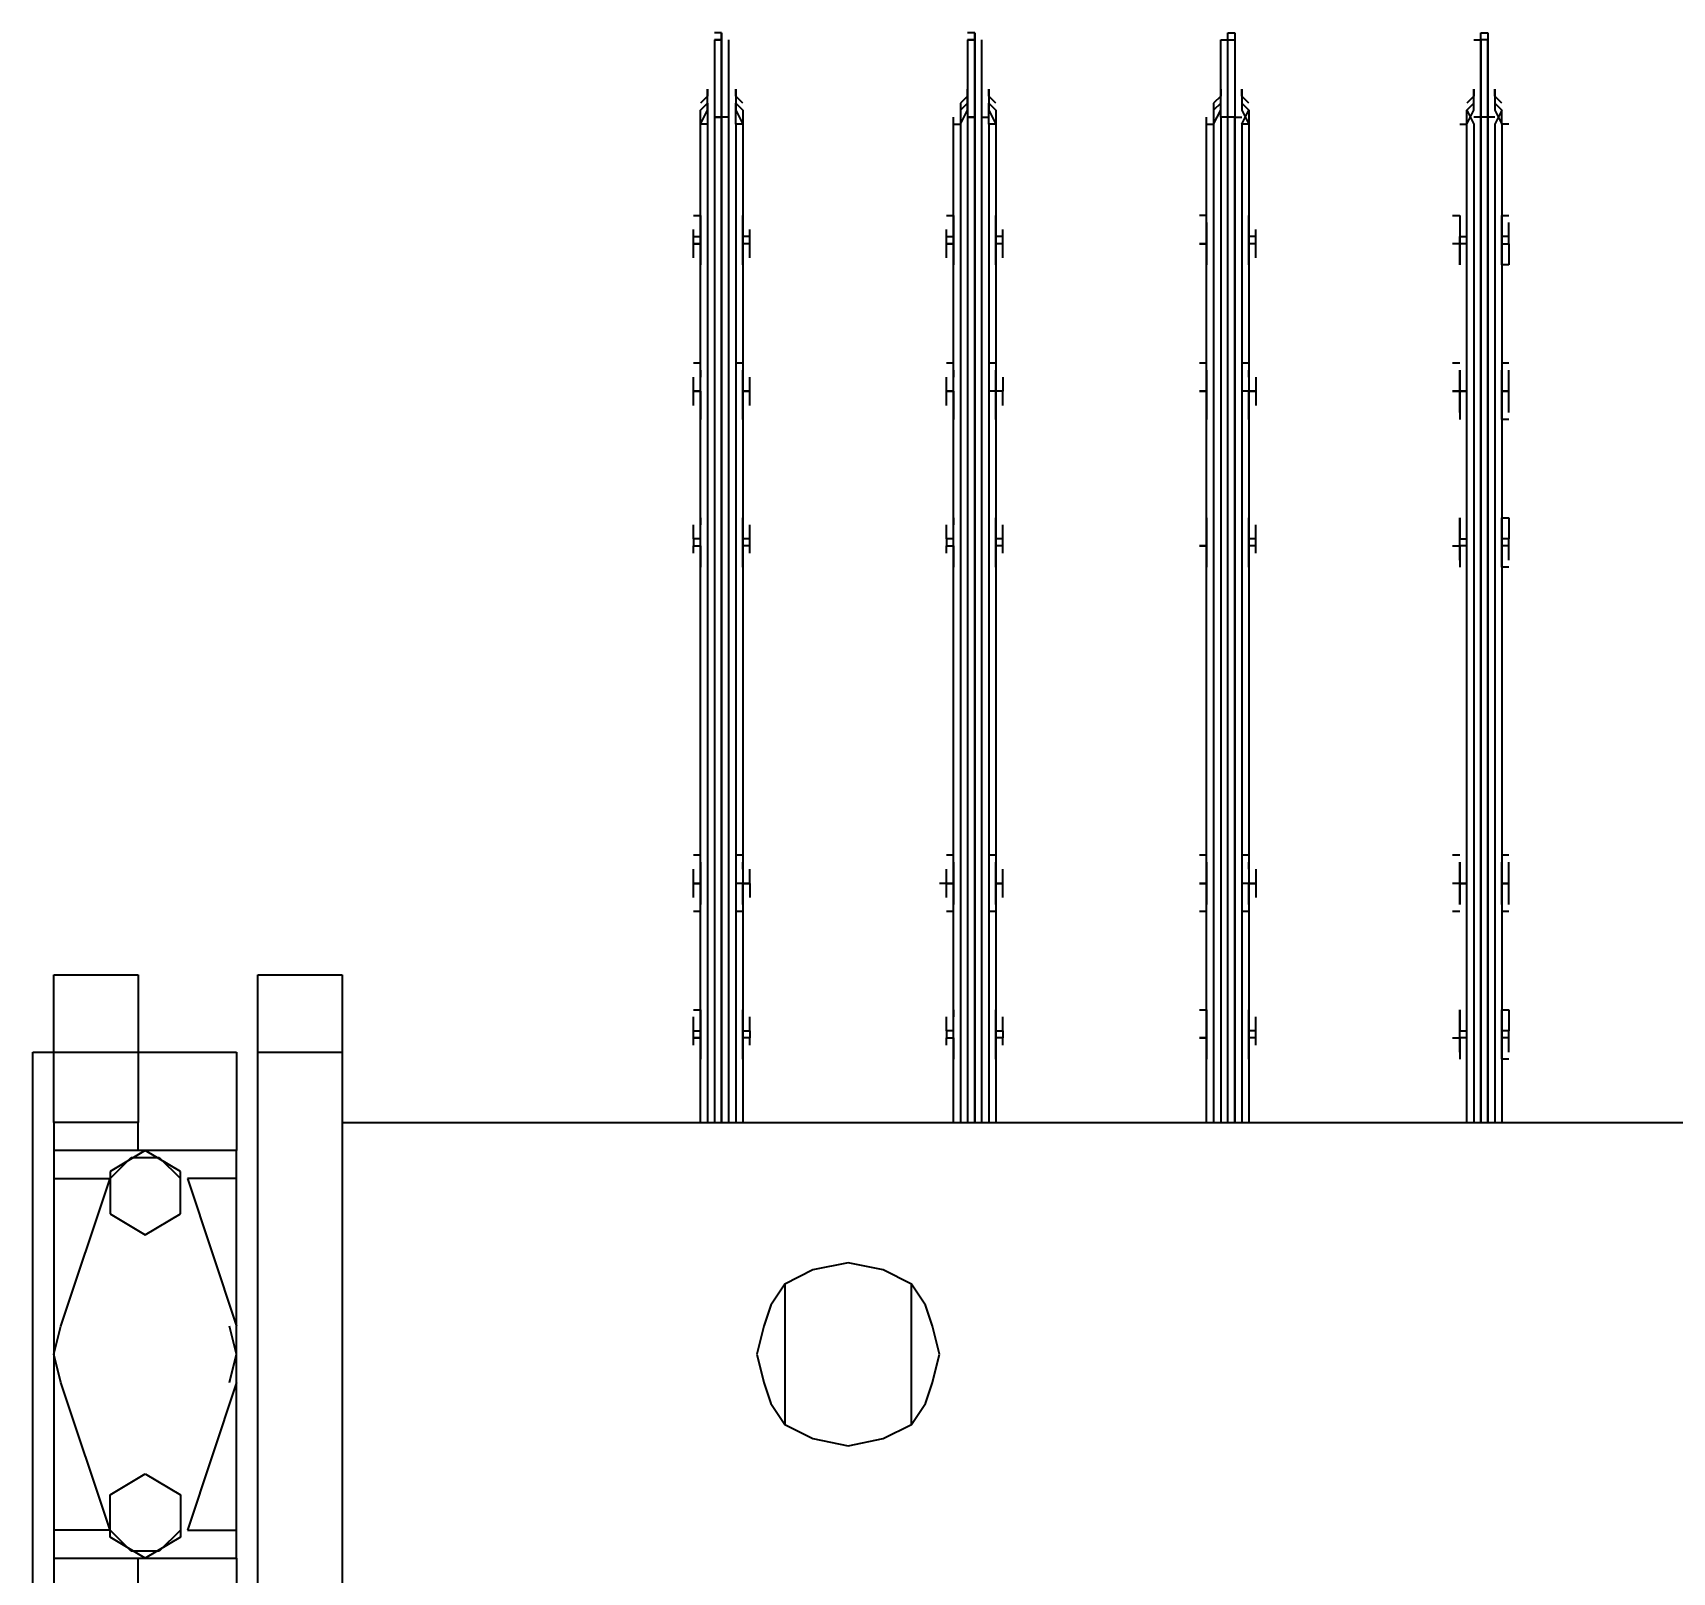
# Model space of a CAD drawing. Header units: metres. Extents: x 531759 to 532148, y 2675314 to 2675634.
# Drawn here: x 531961.0653 to 531961.3879, y 2675490.0065 to 2675490.3094 of the extents above; entities that cross this region are included whole.
import ezdxf

# ---------------------------------------------------------------- set-up
doc = ezdxf.new("R2010")
doc.units = ezdxf.units.M
doc.layers.add('IDT', color=7, linetype='Continuous')
doc.layers.add('MMS Block Numbering', color=7, linetype='Continuous')
doc.styles.add('Adani Regular', font='Adani Regular.ttf')

# ---------------------------------------------------------------- blocks, each defined once
blk = doc.blocks.new('IDT')
at = {"layer": 'IDT', "color": 0, "lineweight": 25}
for p, q in [((15.02116, 15.15001), (15.02116, 15.26896)), ((15.03775, 15.26896), (15.03775, 15.15001)), ((15.0419, 15.2496), (15.0419, 15.26896)), ((15.08202, 15.26896), (15.08202, 15.15001)), ((15.06127, 15.25513), (15.06127, 15.2496)), ((15.07787, 15.2496), (15.07787, 15.25513)), ((15.07787, 15.2496), (15.0419, 15.2496)), ((15.0419, 15.2496), (15.0419, 15.24406)), ((15.05297, 15.24545), (15.05988, 15.2496)), ((15.05988, 15.2496), (15.0668, 15.24545)), ((15.07787, 15.24406), (15.07787, 15.2496)), ((15.05297, 15.24406), (15.05712, 15.24821)), ((15.05712, 15.24821), (15.06265, 15.24821)), ((15.06265, 15.24821), (15.0668, 15.24406)), ((15.0419, 15.24406), (15.0419, 15.20948)), ((15.0419, 15.21502), (15.05159, 15.24406)), ((15.05159, 15.24406), (15.0419, 15.24406)), ((15.05297, 15.23715), (15.05297, 15.24545)), ((15.0668, 15.24545), (15.0668, 15.23715)), ((15.0668, 15.24406), (15.07648, 15.21502)), ((15.0668, 15.24406), (15.07787, 15.24406)), ((15.07787, 15.20948), (15.07787, 15.24406)), ((15.05988, 15.233), (15.05297, 15.23715)), ((15.0668, 15.23715), (15.05988, 15.233)), ((14.92157, 15.22747), (14.91465, 15.22608)), ((14.92849, 15.22608), (14.92157, 15.22747)), ((14.90912, 15.22332), (14.90635, 15.21917)), ((14.91465, 15.22608), (14.90912, 15.22332)), ((14.90912, 15.22332), (14.90912, 15.19565)), ((14.93402, 15.22332), (14.92849, 15.22608)), ((14.93402, 15.19565), (14.93402, 15.22332)), ((14.93678, 15.21917), (14.93402, 15.22332)), ((14.90635, 15.21917), (14.90497, 15.21502)), ((14.93817, 15.21502), (14.93678, 15.21917)), ((14.90497, 15.21502), (14.90359, 15.20948)), ((14.93955, 15.20948), (14.93817, 15.21502)), ((15.04329, 15.21502), (15.0419, 15.20948)), ((15.07648, 15.21502), (15.07787, 15.20948)), ((14.90359, 15.20948), (14.90497, 15.20395)), ((14.93817, 15.20395), (14.93955, 15.20948)), ((15.0419, 15.20948), (15.0419, 15.17491)), ((15.0419, 15.20948), (15.04329, 15.20395)), ((15.07787, 15.20948), (15.07648, 15.20395)), ((15.07787, 15.17491), (15.07787, 15.20948)), ((14.90497, 15.20395), (14.90635, 15.1998)), ((14.93678, 15.1998), (14.93817, 15.20395)), ((15.05159, 15.17491), (15.0419, 15.20395)), ((15.07648, 15.20395), (15.0668, 15.17491)), ((14.90635, 15.1998), (14.90912, 15.19565)), ((14.93402, 15.19565), (14.93678, 15.1998)), ((14.90912, 15.19565), (14.91465, 15.19289)), ((14.92849, 15.19289), (14.93402, 15.19565)), ((14.91465, 15.19289), (14.92157, 15.1915)), ((14.92157, 15.1915), (14.92849, 15.19289)), ((15.05988, 15.18597), (15.05297, 15.18182)), ((15.0668, 15.18182), (15.05988, 15.18597)), ((15.05297, 15.18182), (15.05297, 15.17352)), ((15.0668, 15.17352), (15.0668, 15.18182)), ((15.0419, 15.17491), (15.0419, 15.16937)), ((15.0419, 15.17491), (15.05159, 15.17491)), ((15.05712, 15.17076), (15.05297, 15.17491)), ((15.0668, 15.17491), (15.06265, 15.17076)), ((15.07787, 15.17491), (15.0668, 15.17491)), ((15.07787, 15.16937), (15.07787, 15.17491)), ((15.05297, 15.17352), (15.05988, 15.16937)), ((15.05988, 15.16937), (15.0668, 15.17352)), ((15.0419, 15.15001), (15.0419, 15.16937)), ((15.0419, 15.16937), (15.07787, 15.16937)), ((15.06265, 15.17076), (15.05712, 15.17076)), ((15.06127, 15.16937), (15.06127, 15.16384)), ((15.07787, 15.16384), (15.07787, 15.16937)), ((15.02116, 15.16384), (14.44023, 15.16384)), ((14.79294, 14.96743), (14.79294, 15.16384)), ((14.79432, 14.96743), (14.79432, 15.16384)), ((14.7957, 14.96605), (14.7957, 15.16384)), ((14.7957, 15.16384), (14.7957, 14.96605)), ((14.79709, 14.96605), (14.79709, 15.16384)), ((14.79709, 15.16384), (14.79709, 14.96605)), ((14.79847, 14.96743), (14.79847, 15.16384)), ((14.79985, 15.16384), (14.79985, 14.96743)), ((14.84273, 14.96743), (14.84273, 15.16384)), ((14.84411, 14.96743), (14.84411, 15.16384)), ((14.8455, 14.96605), (14.8455, 15.16384)), ((14.8455, 15.16384), (14.8455, 14.96605)), ((14.84688, 15.16384), (14.84688, 14.96605)), ((14.84826, 14.96605), (14.84826, 15.16384)), ((14.84965, 14.96743), (14.84965, 15.16384)), ((14.85103, 15.16384), (14.85103, 14.96743)), ((14.89252, 14.96743), (14.89252, 15.16384)), ((14.89391, 14.96743), (14.89391, 15.16384)), ((14.89529, 15.16384), (14.89529, 14.96605)), ((14.89667, 15.16384), (14.89667, 14.96605)), ((14.89667, 14.96605), (14.89667, 15.16384)), ((14.89806, 14.96605), (14.89806, 15.16384)), ((14.89944, 14.96743), (14.89944, 15.16384)), ((14.90082, 15.16384), (14.90082, 14.96743)), ((14.94232, 14.96743), (14.94232, 15.16384)), ((14.9437, 14.96743), (14.9437, 15.16384)), ((14.94508, 15.16384), (14.94508, 14.96605)), ((14.94647, 14.96605), (14.94647, 15.16384)), ((14.94647, 15.16384), (14.94647, 14.96605)), ((14.94785, 14.96605), (14.94785, 15.16384)), ((14.94923, 14.96743), (14.94923, 15.16384)), ((14.95062, 15.16384), (14.95062, 14.96743)), ((15.06127, 15.15001), (15.06127, 15.16384)), ((15.06127, 15.16384), (15.07787, 15.16384)), ((15.07787, 15.16384), (15.07787, 15.15001)), ((14.79155, 15.15139), (14.79294, 15.15139)), ((14.79155, 15.15001), (14.79155, 15.14863)), ((14.79294, 15.15139), (14.79294, 15.14724)), ((14.80124, 15.14724), (14.80124, 15.15139)), ((14.80124, 15.15001), (14.80124, 15.14863)), ((14.84273, 15.15139), (14.84273, 15.14171)), ((14.84273, 15.15001), (14.84273, 15.14863)), ((14.85103, 15.14724), (14.85103, 15.15139)), ((14.85103, 15.14863), (14.85103, 15.15001)), ((14.89252, 15.15139), (14.89252, 15.14724)), ((14.89252, 15.15001), (14.89252, 15.14863)), ((14.90082, 15.14724), (14.90082, 15.15139)), ((14.90082, 15.14863), (14.90082, 15.15001)), ((14.94232, 15.15139), (14.94232, 15.14724)), ((14.94232, 15.15001), (14.94232, 15.14863)), ((14.95062, 15.14724), (14.95062, 15.15139)), ((14.95062, 15.14863), (14.95062, 15.15001)), ((15.03775, 15.15001), (15.02116, 15.15001)), ((15.02116, 15.13479), (15.02116, 15.15001)), ((15.03775, 15.15001), (15.03775, 15.13479)), ((15.06127, 15.15001), (15.0419, 15.15001)), ((15.07787, 15.15001), (15.06127, 15.15001)), ((15.06127, 15.13479), (15.06127, 15.15001)), ((15.08202, 15.15001), (15.07787, 15.15001)), ((15.07787, 15.15001), (15.07787, 15.13479)), ((14.79155, 15.14863), (14.79155, 15.14724)), ((14.79155, 15.14724), (14.79294, 15.14724)), ((14.79155, 15.14724), (14.79155, 15.14586)), ((14.79155, 15.14309), (14.79155, 15.14586)), ((14.79155, 15.14586), (14.79294, 15.14586)), ((14.79294, 15.14724), (14.79294, 15.14586)), ((14.79294, 15.14586), (14.79294, 15.14171)), ((14.79985, 15.14724), (14.80124, 15.14724)), ((14.80124, 15.14586), (14.79985, 15.14586)), ((14.80124, 15.14863), (14.80124, 15.14724)), ((14.80124, 15.14724), (14.80124, 15.14586)), ((14.80262, 15.14724), (14.80124, 15.14724)), ((14.80124, 15.14724), (14.80124, 15.14586)), ((14.80124, 15.14586), (14.80124, 15.14171)), ((14.80124, 15.14309), (14.80124, 15.14586)), ((14.84135, 15.14863), (14.84135, 15.14724)), ((14.84135, 15.14724), (14.84273, 15.14724)), ((14.84135, 15.14724), (14.84135, 15.14586)), ((14.84135, 15.14586), (14.84273, 15.14586)), ((14.84135, 15.14586), (14.84135, 15.14309)), ((14.85103, 15.14724), (14.85103, 15.14863)), ((14.85103, 15.14586), (14.85103, 15.14724)), ((14.85103, 15.14724), (14.85241, 15.14724)), ((14.85241, 15.14724), (14.85103, 15.14724)), ((14.85103, 15.14586), (14.85103, 15.14724)), ((14.85103, 15.14309), (14.85103, 15.14586)), ((14.85103, 15.14171), (14.85103, 15.14586)), ((14.89114, 15.14863), (14.89114, 15.14724)), ((14.89114, 15.14724), (14.89252, 15.14724)), ((14.89114, 15.14586), (14.89114, 15.14724)), ((14.89114, 15.14586), (14.89114, 15.14309)), ((14.89252, 15.14586), (14.89114, 15.14586)), ((14.89252, 15.14724), (14.89252, 15.14586)), ((14.89252, 15.14586), (14.89252, 15.14171)), ((14.90221, 15.14724), (14.90082, 15.14724)), ((14.90221, 15.14724), (14.90082, 15.14724)), ((14.90082, 15.14724), (14.90082, 15.14586)), ((14.90082, 15.14586), (14.90221, 15.14586)), ((14.90082, 15.14586), (14.90082, 15.14171)), ((14.90221, 15.14863), (14.90221, 15.14724)), ((14.90221, 15.14586), (14.90221, 15.14724)), ((14.90221, 15.14586), (14.90221, 15.14309)), ((14.94093, 15.14863), (14.94093, 15.14724)), ((14.94093, 15.14724), (14.94232, 15.14724)), ((14.94093, 15.14586), (14.94093, 15.14724)), ((14.94093, 15.14586), (14.94093, 15.14309)), ((14.94232, 15.14586), (14.94093, 15.14586)), ((14.94232, 15.14724), (14.94232, 15.14586)), ((14.94232, 15.14586), (14.94232, 15.14171)), ((14.952, 15.14724), (14.95062, 15.14724)), ((14.95062, 15.14586), (14.95062, 15.14724)), ((14.95062, 15.14724), (14.952, 15.14724)), ((14.95062, 15.14171), (14.95062, 15.14586)), ((14.952, 15.14586), (14.95062, 15.14586)), ((14.952, 15.14863), (14.952, 15.14724)), ((14.952, 15.14724), (14.952, 15.14586)), ((14.952, 15.14586), (14.952, 15.14309)), ((14.79155, 15.14171), (14.79155, 15.14309)), ((14.80124, 15.14171), (14.80124, 15.14309)), ((14.84273, 15.14171), (14.84273, 15.14309)), ((14.85103, 15.14171), (14.85103, 15.14309)), ((14.89252, 15.14171), (14.89252, 15.14309)), ((14.90082, 15.14171), (14.90082, 15.14309)), ((14.94232, 15.14171), (14.94232, 15.14309)), ((14.95062, 15.14171), (14.95062, 15.14309)), ((14.79294, 15.14171), (14.79155, 15.14171)), ((14.85241, 15.14171), (14.85103, 15.14171)), ((14.952, 15.14171), (14.95062, 15.14171)), ((15.03775, 15.13479), (15.02116, 15.13479)), ((15.07787, 15.13479), (15.06127, 15.13479)), ((14.79155, 15.12235), (14.79294, 15.12235)), ((14.79155, 15.12096), (14.79155, 15.11958)), ((14.79294, 15.12096), (14.79294, 15.11266)), ((14.80124, 15.12235), (14.80262, 15.12235)), ((14.80124, 15.12096), (14.80124, 15.11958)), ((14.80124, 15.11681), (14.80124, 15.12096)), ((14.84273, 15.12235), (14.84411, 15.12235)), ((14.84273, 15.11958), (14.84273, 15.12096)), ((14.84273, 15.12096), (14.84273, 15.11681)), ((14.85103, 15.12235), (14.85241, 15.12235)), ((14.85103, 15.11681), (14.85103, 15.12096)), ((14.85103, 15.12096), (14.85103, 15.11958)), ((14.89252, 15.12235), (14.89391, 15.12235)), ((14.89252, 15.11958), (14.89252, 15.12096)), ((14.89252, 15.12096), (14.89252, 15.11681)), ((14.90082, 15.12235), (14.90221, 15.12235)), ((14.90082, 15.11681), (14.90082, 15.12096)), ((14.90082, 15.12096), (14.90082, 15.11958)), ((14.94232, 15.12235), (14.9437, 15.12235)), ((14.94232, 15.11958), (14.94232, 15.12096)), ((14.94232, 15.12096), (14.94232, 15.11681)), ((14.95062, 15.12235), (14.952, 15.12235)), ((14.95062, 15.11681), (14.95062, 15.12096)), ((14.95062, 15.12096), (14.95062, 15.11958)), ((14.79155, 15.11958), (14.79155, 15.11681)), ((14.79155, 15.11681), (14.79294, 15.11681)), ((14.79294, 15.11681), (14.79155, 15.11681)), ((14.79294, 15.11681), (14.79155, 15.11681)), ((14.79155, 15.11681), (14.79155, 15.11405)), ((14.80124, 15.11681), (14.79985, 15.11681)), ((14.79985, 15.11681), (14.80124, 15.11681)), ((14.80124, 15.11958), (14.80124, 15.11681)), ((14.80124, 15.11681), (14.80124, 15.11405)), ((14.80124, 15.11266), (14.80124, 15.11681)), ((14.80124, 15.11681), (14.80262, 15.11681)), ((14.84135, 15.11681), (14.84135, 15.11958)), ((14.84273, 15.11681), (14.84135, 15.11681)), ((14.84135, 15.11405), (14.84135, 15.11681)), ((14.84135, 15.11681), (14.84273, 15.11681)), ((14.84273, 15.11681), (14.84411, 15.11681)), ((14.84273, 15.11266), (14.84273, 15.11681)), ((14.85103, 15.11958), (14.85103, 15.11681)), ((14.85103, 15.11405), (14.85103, 15.11681)), ((14.85103, 15.11681), (14.85241, 15.11681)), ((14.85241, 15.11681), (14.85103, 15.11681)), ((14.85103, 15.11681), (14.85103, 15.11266)), ((14.89114, 15.11958), (14.89114, 15.11681)), ((14.89114, 15.11681), (14.89252, 15.11681)), ((14.89252, 15.11681), (14.89114, 15.11681)), ((14.89114, 15.11681), (14.89114, 15.11405)), ((14.89114, 15.11681), (14.89252, 15.11681)), ((14.89252, 15.11681), (14.89252, 15.11266)), ((14.90221, 15.11681), (14.90082, 15.11681)), ((14.90082, 15.11266), (14.90082, 15.11681)), ((14.90082, 15.11681), (14.90221, 15.11681)), ((14.90221, 15.11681), (14.90082, 15.11681)), ((14.90082, 15.11681), (14.90221, 15.11681)), ((14.90221, 15.11958), (14.90221, 15.11681)), ((14.90221, 15.11681), (14.90221, 15.11405)), ((14.90221, 15.11681), (14.90359, 15.11681)), ((14.94093, 15.11681), (14.94093, 15.11958)), ((14.94232, 15.11681), (14.94093, 15.11681)), ((14.94093, 15.11681), (14.94232, 15.11681)), ((14.94232, 15.11681), (14.94093, 15.11681)), ((14.94093, 15.11681), (14.94093, 15.11405)), ((14.94232, 15.11681), (14.9437, 15.11681)), ((14.94232, 15.11266), (14.94232, 15.11681)), ((14.95062, 15.11266), (14.95062, 15.11681)), ((14.95062, 15.11681), (14.952, 15.11681)), ((14.952, 15.11681), (14.95062, 15.11681)), ((14.952, 15.11681), (14.95062, 15.11681)), ((14.95062, 15.11681), (14.952, 15.11681)), ((14.952, 15.11958), (14.952, 15.11681)), ((14.952, 15.11681), (14.952, 15.11405)), ((14.79155, 15.11405), (14.79155, 15.11266)), ((14.80124, 15.11405), (14.80124, 15.11266)), ((14.84273, 15.11405), (14.84273, 15.11266)), ((14.85103, 15.11266), (14.85103, 15.11405)), ((14.89252, 15.11266), (14.89252, 15.11405)), ((14.90082, 15.11405), (14.90082, 15.11266)), ((14.94232, 15.11405), (14.94232, 15.11266)), ((14.95062, 15.11405), (14.95062, 15.11266)), ((14.79155, 15.11128), (14.79294, 15.11128)), ((14.80124, 15.11128), (14.80262, 15.11128)), ((14.84273, 15.11128), (14.84411, 15.11128)), ((14.85103, 15.11128), (14.85241, 15.11128)), ((14.89252, 15.11128), (14.89391, 15.11128)), ((14.90082, 15.11128), (14.90221, 15.11128)), ((14.94232, 15.11128), (14.9437, 15.11128)), ((14.95062, 15.11128), (14.952, 15.11128)), ((14.79155, 15.05457), (14.79294, 15.05457)), ((14.79155, 15.05319), (14.79155, 15.05181)), ((14.79294, 15.05457), (14.79294, 15.05042)), ((14.80124, 15.05042), (14.80124, 15.05457)), ((14.80124, 15.05319), (14.80124, 15.05181)), ((14.84273, 15.05457), (14.84273, 15.04904)), ((14.84273, 15.05319), (14.84273, 15.05181)), ((14.85103, 15.05042), (14.85103, 15.05457)), ((14.85103, 15.05319), (14.85103, 15.05181)), ((14.89252, 15.05457), (14.89252, 15.04904)), ((14.89252, 15.05319), (14.89252, 15.05181)), ((14.90082, 15.05042), (14.90082, 15.05457)), ((14.90082, 15.05181), (14.90082, 15.05319)), ((14.94232, 15.05457), (14.94232, 15.05042)), ((14.94232, 15.05319), (14.94232, 15.05181)), ((14.95062, 15.05042), (14.95062, 15.05457)), ((14.95062, 15.05181), (14.95062, 15.05319)), ((14.79155, 15.05181), (14.79155, 15.05042)), ((14.79155, 15.05042), (14.79294, 15.05042)), ((14.79155, 15.05042), (14.79155, 15.04904)), ((14.79155, 15.04627), (14.79155, 15.04904)), ((14.79155, 15.04904), (14.79294, 15.04904)), ((14.79294, 15.05042), (14.79294, 15.04904)), ((14.79294, 15.04904), (14.79294, 15.04489)), ((14.79985, 15.05042), (14.80124, 15.05042)), ((14.80124, 15.04904), (14.79985, 15.04904)), ((14.80124, 15.05181), (14.80124, 15.05042)), ((14.80124, 15.05042), (14.80124, 15.04904)), ((14.80262, 15.05042), (14.80124, 15.05042)), ((14.80124, 15.05042), (14.80124, 15.04904)), ((14.80124, 15.04904), (14.80124, 15.04489)), ((14.80124, 15.04627), (14.80124, 15.04904)), ((14.84135, 15.05181), (14.84135, 15.05042)), ((14.84135, 15.05042), (14.84273, 15.05042)), ((14.84135, 15.05042), (14.84135, 15.04904)), ((14.84135, 15.04904), (14.84273, 15.04904)), ((14.84135, 15.04904), (14.84135, 15.04627)), ((14.84273, 15.04904), (14.84273, 15.04489)), ((14.85103, 15.05181), (14.85103, 15.05042)), ((14.85103, 15.05042), (14.85103, 15.04489)), ((14.85103, 15.04627), (14.85103, 15.05042)), ((14.85103, 15.05042), (14.85241, 15.05042)), ((14.85241, 15.05042), (14.85103, 15.05042)), ((14.89114, 15.05181), (14.89114, 15.05042)), ((14.89114, 15.05042), (14.89252, 15.05042)), ((14.89114, 15.05042), (14.89114, 15.04904)), ((14.89114, 15.04904), (14.89252, 15.04904)), ((14.89114, 15.04904), (14.89114, 15.04627)), ((14.89252, 15.04904), (14.89252, 15.04489)), ((14.90221, 15.05042), (14.90082, 15.05042)), ((14.90221, 15.05042), (14.90082, 15.05042)), ((14.90082, 15.05042), (14.90082, 15.04904)), ((14.90082, 15.04904), (14.90221, 15.04904)), ((14.90082, 15.04904), (14.90082, 15.04489)), ((14.90221, 15.05181), (14.90221, 15.05042)), ((14.90221, 15.04904), (14.90221, 15.05042)), ((14.90221, 15.04904), (14.90221, 15.04627)), ((14.94093, 15.05181), (14.94093, 15.05042)), ((14.94093, 15.05042), (14.94232, 15.05042)), ((14.94093, 15.05042), (14.94093, 15.04904)), ((14.94093, 15.04904), (14.94232, 15.04904)), ((14.94093, 15.04904), (14.94093, 15.04627)), ((14.94232, 15.05042), (14.94232, 15.04904)), ((14.94232, 15.04904), (14.94232, 15.04489)), ((14.952, 15.05042), (14.95062, 15.05042)), ((14.952, 15.05042), (14.95062, 15.05042)), ((14.95062, 15.05042), (14.95062, 15.04904)), ((14.95062, 15.04904), (14.952, 15.04904)), ((14.95062, 15.04904), (14.95062, 15.04489)), ((14.952, 15.05181), (14.952, 15.05042)), ((14.952, 15.04904), (14.952, 15.05042)), ((14.952, 15.04904), (14.952, 15.04627)), ((14.79155, 15.04489), (14.79155, 15.04627)), ((14.80124, 15.04489), (14.80124, 15.04627)), ((14.84273, 15.04489), (14.84273, 15.04627)), ((14.85103, 15.04489), (14.85103, 15.04627)), ((14.89252, 15.04489), (14.89252, 15.04627)), ((14.90082, 15.04489), (14.90082, 15.04627)), ((14.94232, 15.04489), (14.94232, 15.04627)), ((14.95062, 15.04489), (14.95062, 15.04627)), ((14.79294, 15.04489), (14.79155, 15.04489)), ((14.79155, 15.02553), (14.79294, 15.02553)), ((14.79155, 15.02414), (14.79155, 15.02276)), ((14.79294, 15.02553), (14.79294, 15.01999)), ((14.80124, 15.01999), (14.80124, 15.02553)), ((14.80124, 15.02414), (14.80124, 15.02276)), ((14.84273, 15.02553), (14.84273, 15.01999)), ((14.84273, 15.02414), (14.84273, 15.02276)), ((14.85103, 15.01999), (14.85103, 15.02553)), ((14.85103, 15.02414), (14.85103, 15.02276)), ((14.89252, 15.02553), (14.89252, 15.01584)), ((14.89252, 15.02414), (14.89252, 15.02276)), ((14.90082, 15.01999), (14.90082, 15.02553)), ((14.90082, 15.02276), (14.90082, 15.02414)), ((14.94232, 15.02553), (14.94232, 15.01999)), ((14.94232, 15.02414), (14.94232, 15.02276)), ((14.95062, 15.01999), (14.95062, 15.02553)), ((14.95062, 15.02276), (14.95062, 15.02414)), ((14.79155, 15.02276), (14.79155, 15.01999)), ((14.79155, 15.01999), (14.79294, 15.01999)), ((14.79294, 15.01999), (14.79155, 15.01999)), ((14.79155, 15.01999), (14.79155, 15.01723)), ((14.79294, 15.01999), (14.79294, 15.01584)), ((14.80124, 15.01999), (14.79985, 15.01999)), ((14.79985, 15.01999), (14.80124, 15.01999)), ((14.80124, 15.02276), (14.80124, 15.01999)), ((14.80124, 15.01999), (14.80124, 15.01723)), ((14.80124, 15.01584), (14.80124, 15.01999)), ((14.80124, 15.01999), (14.80262, 15.01999)), ((14.80262, 15.01999), (14.80124, 15.01999)), ((14.80124, 15.01999), (14.80262, 15.01999)), ((14.84135, 15.01999), (14.84135, 15.02276)), ((14.84273, 15.01999), (14.84135, 15.01999)), ((14.84135, 15.01723), (14.84135, 15.01999)), ((14.84135, 15.01999), (14.84273, 15.01999)), ((14.84273, 15.01999), (14.84411, 15.01999)), ((14.84273, 15.01584), (14.84273, 15.01999)), ((14.85103, 15.02276), (14.85103, 15.01999)), ((14.85103, 15.01999), (14.85103, 15.01723)), ((14.85103, 15.01584), (14.85103, 15.01999)), ((14.85103, 15.01999), (14.85241, 15.01999)), ((14.85241, 15.01999), (14.85103, 15.01999)), ((14.85241, 15.01999), (14.85103, 15.01999)), ((14.85103, 15.01999), (14.85241, 15.01999)), ((14.89114, 15.02276), (14.89114, 15.01999)), ((14.89114, 15.01999), (14.89252, 15.01999)), ((14.89114, 15.01723), (14.89114, 15.01999)), ((14.89114, 15.01999), (14.89252, 15.01999)), ((14.89252, 15.01999), (14.89391, 15.01999)), ((14.90221, 15.01999), (14.90082, 15.01999)), ((14.90082, 15.01999), (14.90221, 15.01999)), ((14.90221, 15.01999), (14.90082, 15.01999)), ((14.90082, 15.01999), (14.90082, 15.01584)), ((14.90221, 15.02276), (14.90221, 15.01999)), ((14.90221, 15.01999), (14.90221, 15.01723)), ((14.94093, 15.02276), (14.94093, 15.01999)), ((14.94093, 15.01999), (14.94232, 15.01999)), ((14.94232, 15.01999), (14.94093, 15.01999)), ((14.94093, 15.01999), (14.94093, 15.01723)), ((14.94232, 15.01999), (14.94232, 15.01584)), ((14.952, 15.01999), (14.95062, 15.01999)), ((14.95062, 15.01999), (14.952, 15.01999)), ((14.952, 15.01999), (14.95062, 15.01999)), ((14.95062, 15.01999), (14.95062, 15.01584)), ((14.952, 15.02276), (14.952, 15.01999)), ((14.952, 15.01999), (14.952, 15.01723)), ((14.79155, 15.01723), (14.79155, 15.01584)), ((14.80124, 15.01723), (14.80124, 15.01584)), ((14.84273, 15.01723), (14.84273, 15.01584)), ((14.85103, 15.01723), (14.85103, 15.01584)), ((14.89252, 15.01584), (14.89252, 15.01723)), ((14.90082, 15.01584), (14.90082, 15.01723)), ((14.94232, 15.01584), (14.94232, 15.01723)), ((14.95062, 15.01584), (14.95062, 15.01723)), ((14.79155, 15.01446), (14.79294, 15.01446)), ((14.80124, 15.01446), (14.80262, 15.01446)), ((14.84273, 15.01446), (14.84411, 15.01446)), ((14.85103, 15.01446), (14.85241, 15.01446)), ((14.89252, 15.01446), (14.89391, 15.01446)), ((14.90082, 15.01446), (14.90221, 15.01446)), ((14.94232, 15.01446), (14.9437, 15.01446)), ((14.95062, 15.01446), (14.952, 15.01446)), ((14.79155, 14.99371), (14.79155, 14.9951)), ((14.79155, 14.9951), (14.79294, 14.9951)), ((14.79294, 14.9951), (14.79294, 14.99095)), ((14.80124, 14.99095), (14.80124, 14.9951)), ((14.80124, 14.9951), (14.80124, 14.99371)), ((14.84273, 14.99371), (14.84273, 14.9951)), ((14.84273, 14.9951), (14.84273, 14.99095)), ((14.85103, 14.9951), (14.85103, 14.99371)), ((14.85103, 14.99095), (14.85103, 14.9951)), ((14.89252, 14.99371), (14.89252, 14.9951)), ((14.89252, 14.9951), (14.89252, 14.99095)), ((14.90082, 14.99095), (14.90082, 14.9951)), ((14.90082, 14.9951), (14.90082, 14.99371)), ((14.94232, 14.99371), (14.94232, 14.9951)), ((14.94232, 14.9951), (14.94232, 14.99095)), ((14.95062, 14.99095), (14.95062, 14.9951)), ((14.95062, 14.9951), (14.95062, 14.99371)), ((14.79155, 14.99095), (14.79155, 14.99371)), ((14.79294, 14.99095), (14.79155, 14.99095)), ((14.79155, 14.99095), (14.79155, 14.98956)), ((14.79294, 14.99095), (14.79294, 14.98541)), ((14.79985, 14.99095), (14.80124, 14.99095)), ((14.80124, 14.99371), (14.80124, 14.99095)), ((14.80124, 14.99095), (14.80124, 14.98956)), ((14.80124, 14.98818), (14.80124, 14.99095)), ((14.80124, 14.99095), (14.80262, 14.99095)), ((14.84135, 14.99371), (14.84135, 14.99095)), ((14.84135, 14.99095), (14.84273, 14.99095)), ((14.84135, 14.99095), (14.84135, 14.98956)), ((14.84273, 14.99095), (14.84273, 14.98956)), ((14.85103, 14.99371), (14.85103, 14.99095)), ((14.85103, 14.99095), (14.85241, 14.99095)), ((14.85241, 14.99095), (14.85103, 14.99095)), ((14.85103, 14.98956), (14.85103, 14.99095)), ((14.85103, 14.99095), (14.85103, 14.98956)), ((14.89114, 14.99371), (14.89114, 14.99095)), ((14.89114, 14.99095), (14.89252, 14.99095)), ((14.89114, 14.99095), (14.89114, 14.98956)), ((14.89252, 14.99095), (14.89252, 14.98956)), ((14.90221, 14.99095), (14.90082, 14.99095)), ((14.90082, 14.98956), (14.90082, 14.99095)), ((14.90082, 14.99095), (14.90221, 14.99095)), ((14.90221, 14.99371), (14.90221, 14.99095)), ((14.90221, 14.99095), (14.90221, 14.98956)), ((14.94093, 14.99371), (14.94093, 14.99095)), ((14.94093, 14.99095), (14.94232, 14.99095)), ((14.94093, 14.99095), (14.94093, 14.98956)), ((14.94232, 14.99095), (14.94232, 14.98956)), ((14.952, 14.99095), (14.95062, 14.99095)), ((14.95062, 14.98956), (14.95062, 14.99095)), ((14.95062, 14.99095), (14.952, 14.99095)), ((14.952, 14.99371), (14.952, 14.99095)), ((14.952, 14.99095), (14.952, 14.98956)), ((14.79155, 14.98956), (14.79294, 14.98956)), ((14.79155, 14.98956), (14.79155, 14.98818)), ((14.79155, 14.98818), (14.79155, 14.9868)), ((14.80124, 14.98956), (14.79985, 14.98956)), ((14.80124, 14.98541), (14.80124, 14.98956)), ((14.80124, 14.9868), (14.80124, 14.98818)), ((14.84135, 14.98956), (14.84273, 14.98956)), ((14.84135, 14.98956), (14.84135, 14.98818)), ((14.84273, 14.98956), (14.84273, 14.98541)), ((14.84273, 14.98818), (14.84273, 14.9868)), ((14.85103, 14.98818), (14.85103, 14.98956)), ((14.85103, 14.98956), (14.85103, 14.98541)), ((14.85103, 14.9868), (14.85103, 14.98818)), ((14.89114, 14.98956), (14.89252, 14.98956)), ((14.89114, 14.98956), (14.89114, 14.98818)), ((14.89252, 14.98956), (14.89252, 14.98541)), ((14.89252, 14.98818), (14.89252, 14.9868)), ((14.90082, 14.98541), (14.90082, 14.98956)), ((14.90221, 14.98956), (14.90082, 14.98956)), ((14.90082, 14.9868), (14.90082, 14.98818)), ((14.90221, 14.98956), (14.90221, 14.98818)), ((14.94093, 14.98956), (14.94232, 14.98956)), ((14.94093, 14.98956), (14.94093, 14.98818)), ((14.94232, 14.98956), (14.94232, 14.98541)), ((14.94232, 14.98818), (14.94232, 14.9868)), ((14.95062, 14.98541), (14.95062, 14.98956)), ((14.952, 14.98956), (14.95062, 14.98956)), ((14.95062, 14.9868), (14.95062, 14.98818)), ((14.952, 14.98956), (14.952, 14.98818)), ((14.79294, 14.98541), (14.79155, 14.98541)), ((14.80262, 14.98541), (14.80124, 14.98541)), ((14.85103, 14.98541), (14.85241, 14.98541)), ((14.90221, 14.98541), (14.90082, 14.98541)), ((14.952, 14.98541), (14.95062, 14.98541)), ((14.79155, 14.96743), (14.79294, 14.96743)), ((14.79432, 14.96467), (14.79294, 14.96743)), ((14.79294, 14.96743), (14.79294, 14.96605)), ((14.79294, 14.96467), (14.79432, 14.96743)), ((14.79294, 14.96605), (14.79294, 14.96467)), ((14.79432, 14.96605), (14.7957, 14.96605)), ((14.7957, 14.96605), (14.79709, 14.96605)), ((14.7957, 14.94945), (14.7957, 14.96605)), ((14.7957, 14.96605), (14.7957, 14.95084)), ((14.79709, 14.95084), (14.79709, 14.96605)), ((14.79709, 14.96605), (14.79847, 14.96605)), ((14.79709, 14.96605), (14.79709, 14.94945)), ((14.79985, 14.96743), (14.79847, 14.96467)), ((14.79985, 14.96467), (14.79847, 14.96743)), ((14.80124, 14.96743), (14.79985, 14.96743)), ((14.79985, 14.96743), (14.79985, 14.96605)), ((14.79985, 14.96605), (14.79985, 14.96467)), ((14.84411, 14.96467), (14.84273, 14.96743)), ((14.84273, 14.96605), (14.84273, 14.96743)), ((14.84273, 14.96743), (14.84411, 14.96743)), ((14.84411, 14.96743), (14.84273, 14.96467)), ((14.84273, 14.96467), (14.84273, 14.96605)), ((14.8455, 14.96605), (14.84411, 14.96605)), ((14.8455, 14.94945), (14.8455, 14.96605)), ((14.8455, 14.96605), (14.84688, 14.96605)), ((14.8455, 14.95084), (14.8455, 14.96605)), ((14.84688, 14.96605), (14.84688, 14.94945)), ((14.84688, 14.96605), (14.84826, 14.96605)), ((14.84965, 14.96743), (14.84826, 14.96467)), ((14.84826, 14.96605), (14.84826, 14.95084)), ((14.85103, 14.96743), (14.84965, 14.96743)), ((14.84965, 14.96328), (14.84965, 14.96743)), ((14.84965, 14.96467), (14.84965, 14.96605)), ((14.85103, 14.96743), (14.85103, 14.96605)), ((14.89391, 14.96467), (14.89252, 14.96743)), ((14.89252, 14.96605), (14.89252, 14.96743)), ((14.89252, 14.96743), (14.89391, 14.96743)), ((14.89252, 14.96467), (14.89252, 14.96605)), ((14.89391, 14.96743), (14.89391, 14.96328)), ((14.89529, 14.96605), (14.89391, 14.96605)), ((14.89529, 14.96605), (14.89529, 14.95084)), ((14.89806, 14.96605), (14.89667, 14.96605)), ((14.89667, 14.96605), (14.89806, 14.96605)), ((14.89667, 14.96605), (14.89667, 14.94945)), ((14.89667, 14.94945), (14.89667, 14.96605)), ((14.89944, 14.96743), (14.89806, 14.96467)), ((14.89806, 14.95084), (14.89806, 14.96605)), ((14.90082, 14.96743), (14.89944, 14.96743)), ((14.89944, 14.96328), (14.89944, 14.96743)), ((14.89944, 14.96467), (14.89944, 14.96605)), ((14.90082, 14.96743), (14.90082, 14.96605)), ((14.9437, 14.96467), (14.94232, 14.96743)), ((14.94232, 14.96605), (14.94232, 14.96743)), ((14.94232, 14.96743), (14.9437, 14.96743)), ((14.94232, 14.96467), (14.94232, 14.96605)), ((14.9437, 14.96743), (14.9437, 14.96328)), ((14.94508, 14.96605), (14.94647, 14.96605)), ((14.94508, 14.96605), (14.94508, 14.95084)), ((14.94785, 14.96605), (14.94647, 14.96605)), ((14.94647, 14.96605), (14.94785, 14.96605)), ((14.94647, 14.96605), (14.94647, 14.94945)), ((14.94647, 14.94945), (14.94647, 14.96605)), ((14.94785, 14.95084), (14.94785, 14.96605)), ((14.94923, 14.96328), (14.94923, 14.96743)), ((14.94923, 14.96743), (14.95062, 14.96743)), ((14.95062, 14.96743), (14.94923, 14.96467)), ((14.95062, 14.96743), (14.95062, 14.96605)), ((14.95062, 14.96605), (14.95062, 14.96467)), ((14.79294, 14.96467), (14.79432, 14.96328)), ((14.79432, 14.96328), (14.79294, 14.96467)), ((14.79294, 14.96328), (14.79432, 14.9619)), ((14.79432, 14.96052), (14.79432, 14.96467)), ((14.79432, 14.9619), (14.79432, 14.96052)), ((14.79847, 14.96467), (14.79847, 14.96052)), ((14.79985, 14.96467), (14.79847, 14.96328)), ((14.79847, 14.96328), (14.79985, 14.96467)), ((14.79847, 14.9619), (14.79985, 14.96328)), ((14.79847, 14.96052), (14.79847, 14.9619)), ((14.84273, 14.96467), (14.84411, 14.96328)), ((14.84411, 14.96328), (14.84273, 14.96467)), ((14.84273, 14.96328), (14.84411, 14.9619)), ((14.84411, 14.96052), (14.84411, 14.96467)), ((14.84411, 14.9619), (14.84411, 14.96052)), ((14.84826, 14.96467), (14.84826, 14.96052)), ((14.84826, 14.96328), (14.84965, 14.96467)), ((14.84826, 14.9619), (14.84965, 14.96328)), ((14.84826, 14.96052), (14.84826, 14.9619)), ((14.89391, 14.96328), (14.89252, 14.96467)), ((14.89252, 14.96328), (14.89391, 14.9619)), ((14.89391, 14.96052), (14.89391, 14.96467)), ((14.89391, 14.9619), (14.89391, 14.96052)), ((14.89806, 14.96467), (14.89806, 14.96052)), ((14.89806, 14.96328), (14.89944, 14.96467)), ((14.89806, 14.9619), (14.89944, 14.96328)), ((14.89806, 14.96052), (14.89806, 14.9619)), ((14.9437, 14.96328), (14.94232, 14.96467)), ((14.94232, 14.96328), (14.9437, 14.9619)), ((14.9437, 14.96052), (14.9437, 14.96467)), ((14.9437, 14.9619), (14.9437, 14.96052)), ((14.95062, 14.96467), (14.94923, 14.96328)), ((14.94923, 14.96467), (14.94923, 14.96052)), ((14.94923, 14.9619), (14.95062, 14.96328)), ((14.94923, 14.96052), (14.94923, 14.9619)), ((14.7957, 14.95084), (14.79709, 14.95084)), ((14.79709, 14.94945), (14.7957, 14.94945)), ((14.79847, 14.95084), (14.79709, 14.95084)), ((14.84688, 14.95084), (14.8455, 14.95084)), ((14.84688, 14.94945), (14.8455, 14.94945)), ((14.84826, 14.95084), (14.84688, 14.95084)), ((14.89806, 14.95084), (14.89667, 14.95084)), ((14.89667, 14.95084), (14.89806, 14.95084)), ((14.89667, 14.94945), (14.89806, 14.94945)), ((14.94785, 14.95084), (14.94647, 14.95084)), ((14.94647, 14.95084), (14.94785, 14.95084)), ((14.94647, 14.94945), (14.94785, 14.94945))]:
    blk.add_line(p, q, dxfattribs=at)

msp = doc.modelspace()

# ---------------------------------------------------------------- block references
at = {"layer": 'IDT', "color": 8, "rotation": 180}
msp.add_blockref('IDT', (531976.14728, 2675505.25885), dxfattribs=at)

# ---------------------------------------------------------------- texts
at = {"layer": 'MMS Block Numbering', "insert": (531974.14681, 2675479.97056), "char_height": 7.5, "attachment_point": 5, "style": 'Adani Regular'}
msp.add_mtext_dynamic_manual_height_columns('A16c-\\PBL-02', width=41.5353798, gutter_width=1, heights=[0], dxfattribs=at)

doc.saveas('drawing.dxf')
